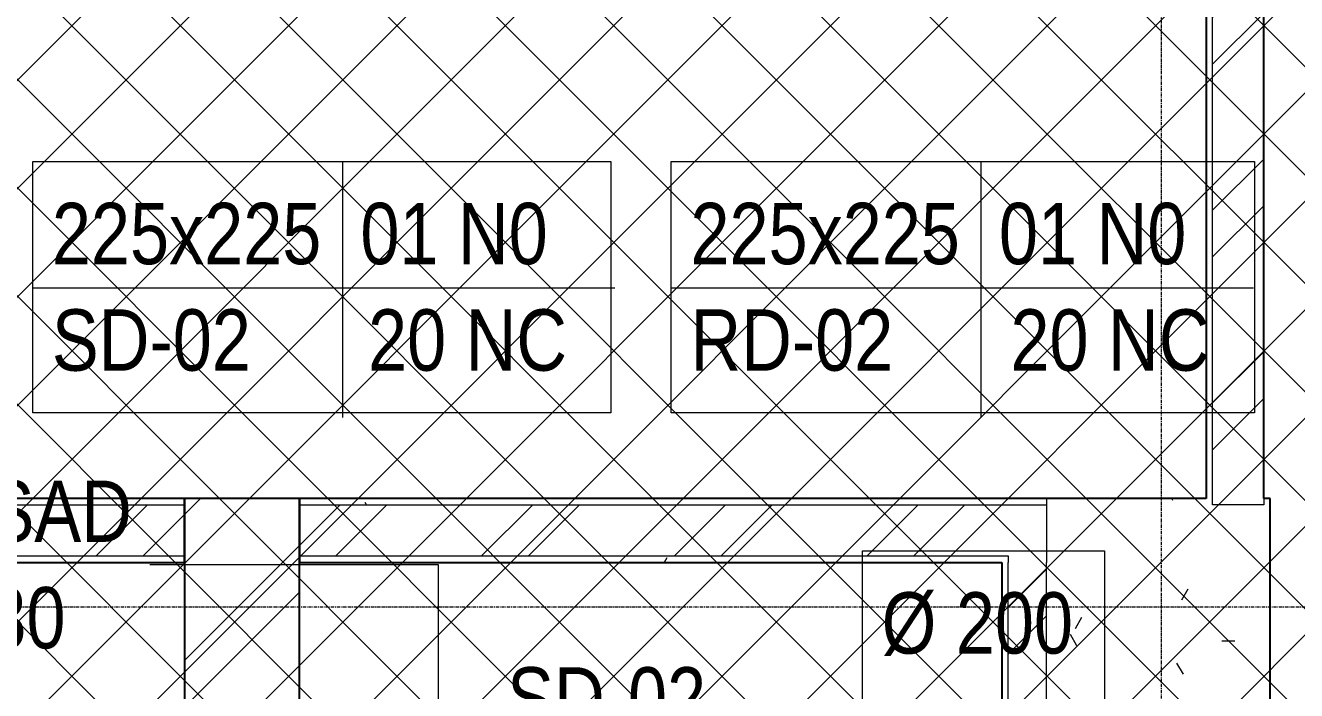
# Model space of a CAD drawing. Header units: inches. Extents: x -83664 to 20107, y -47222 to 19398.
# Drawn here: x -32420 to -27444, y -19091 to -16489 of the extents above; entities that cross this region are included whole.
import ezdxf

# ---------------------------------------------------------------- set-up
doc = ezdxf.new("R2010")
doc.units = ezdxf.units.IN
doc.header["$MEASUREMENT"] = 0
doc.linetypes.add('Grid Line', pattern=[22.225, 12.7, -3.175, 3.175, -3.175])
doc.layers.add('A-DETL', color=7, linetype='Continuous', lineweight=18, true_color=0x00a600)
for name, color, linetype, lineweight in [('A-DETL-GENF', 7, 'Continuous', 9), ('A-WALL', 7, 'Continuous', 9), ('A-WALL-PATT', 7, 'Continuous', 25), ('G-ANNO-TEXT', 7, 'Continuous', 9), ('M-HVAC-DUCT-IDEN', 7, 'Continuous', 18), ('S-GRID', 7, 'Continuous', 9)]:
    doc.layers.add(name, color=color, linetype=linetype, lineweight=lineweight)
doc.styles.add('Arial Narrow_21', font='ARIALN.TTF', dxfattribs={"height": 240})
pattern_1 = [(0, (0, 0), (1219.2, 304.8), [50.292, -864.108, 50.292, -864.108, -4876.8]), (0, (0, 0), (1219.2, 304.8), [-1828.8, 50.292, -1778.508, 50.292, -864.108, -2133.6]), (0, (0, 0), (1219.2, 304.8), [-4572, 50.292, -559.308, 50.292, -1473.708]), (120, (457.2, 152.4), (-873.56454, 903.4582), [50.292, -864.108, 50.292, -864.108, -4876.8]), (120, (457.2, 152.4), (-873.56454, 903.4582), [-1828.8, 50.292, -1778.508, 50.292, -864.108, -2133.6]), (120, (457.2, 152.4), (-873.56454, 903.4582), [-4572, 50.292, -559.308, 50.292, -1473.708]), (240, (609.6, 762), (-345.63546, -1208.2582), [50.292, -864.108, 50.292, -864.108, -4876.8]), (240, (609.6, 762), (-345.63546, -1208.2582), [-1828.8, 50.292, -1778.508, 50.292, -864.108, -2133.6]), (240, (609.6, 762), (-345.63546, -1208.2582), [-4572, 50.292, -559.308, 50.292, -1473.708])]
pattern_2 = [(45, (0, 0), (-377.1708, 377.1708), []), (45, (0, 571.5), (-377.1708, 377.1708), [])]

# ---------------------------------------------------------------- blocks, each defined once
blk = doc.blocks.new('SMBZ_Hospital Arch Model_2026_01_29_rvt-1-FIRST FLOOR AC CONDITIONING LAYOUT - PART A')
at = {"layer": 'A-WALL-PATT', "lineweight": 9, "true_color": 0xbbbbbb}
h = blk.add_hatch(dxfattribs=at)
h.set_pattern_fill('FP_13', color=9, style=0, pattern_type=2)
h.set_pattern_definition(pattern_1)
h.paths.add_polyline_path([(123659.4, 80007.7), (123684.4, 80007.7), (123684.4, 87157.7), (123659.4, 87157.7), (123659.4, 80032.7)])
h.paths.add_polyline_path([(123659.4, 87307.7), (123684.4, 87307.7), (123684.4, 88207.7), (123659.4, 88207.7), (123659.4, 87719.4)])
h = blk.add_hatch(dxfattribs=at)
h.set_pattern_fill('FP_12', color=9, style=0, pattern_type=2)
h.set_pattern_definition(pattern_2)
h.paths.add_polyline_path([(123884.4, 80007.7), (123884.4, 88207.7), (123684.4, 88207.7), (123684.4, 80007.7)])
h = blk.add_hatch(dxfattribs=at)
h.set_pattern_fill('FP_12', color=9, style=0, pattern_type=2)
h.set_pattern_definition(pattern_2)
h.paths.add_polyline_path([(119834.4, 79182.7), (119934.4, 79182.7), (119934.4, 79207.7), (120109.4, 79207.7), (120109.4, 80032.7), (119659.4, 80032.7), (119659.4, 79207.7), (119834.4, 79207.7)])
h = blk.add_hatch(dxfattribs=at)
h.set_pattern_fill('FP_13', color=9, style=0, pattern_type=2)
h.set_pattern_definition(pattern_1)
h.paths.add_polyline_path([(121838.8, 80007.7), (123034.4, 80007.7), (123034.4, 80032.7), (120109.4, 80032.7), (120109.4, 80007.7), (120256.5, 80007.7)])
h = blk.add_hatch(dxfattribs=at)
h.set_pattern_fill('FP_13', color=9, style=0, pattern_type=2)
h.set_pattern_definition(pattern_1)
h.paths.add_polyline_path([(123059.4, 79207.7), (123059.4, 80032.7), (123034.4, 80032.7), (123034.4, 79207.7)])
h = blk.add_hatch(dxfattribs=at)
h.set_pattern_fill('FP_13', color=9, style=0, pattern_type=2)
h.set_pattern_definition(pattern_1)
h.paths.add_polyline_path([(123421.1, 79182.7), (123509.4, 79182.7), (123509.4, 79207.7), (123884.4, 79207.7), (123884.4, 79182.7), (123909.4, 79182.7), (123909.4, 80032.7), (123884.4, 80032.7), (123884.4, 80007.7), (123659.4, 80007.7), (123659.4, 80032.7), (123059.4, 80032.7), (123059.4, 79207.7), (123084.4, 79207.7), (123084.4, 79182.7)])
h = blk.add_hatch(dxfattribs=at)
h.set_pattern_fill('FP_12', color=9, style=0, pattern_type=2)
h.set_pattern_definition(pattern_2)
h.paths.add_polyline_path([(118674.2, 79807.7), (119659.4, 79807.7), (119659.4, 80007.7), (117934.4, 80007.7), (117934.4, 79807.7), (117959.4, 79807.7)])
h = blk.add_hatch(dxfattribs=at)
h.set_pattern_fill('FP_12', color=9, style=0, pattern_type=2)
h.set_pattern_definition(pattern_2)
h.paths.add_polyline_path([(123034.4, 79807.7), (123034.4, 80007.7), (120109.4, 80007.7), (120109.4, 79807.7), (122884.4, 79807.7)])
h = blk.add_hatch(dxfattribs=at)
h.set_pattern_fill('FP_13', color=9, style=0, pattern_type=2)
h.set_pattern_definition(pattern_1)
h.paths.add_polyline_path([(122884.4, 79782.7), (122884.4, 79807.7), (120109.4, 79807.7), (120109.4, 79782.7), (122859.4, 79782.7)])
h = blk.add_hatch(dxfattribs=at)
h.set_pattern_fill('FP_12', color=9, style=0, pattern_type=2)
h.set_pattern_definition(pattern_2)
h.paths.add_polyline_path([(122884.4, 79207.7), (123034.4, 79207.7), (123034.4, 79807.7), (122884.4, 79807.7), (122884.4, 79529.3)])
at = {"layer": 'A-WALL', "color": 9, "lineweight": 25, "true_color": 0xbbbbbb}
for p, q in [((123884.4, 80032.7), (123884.4, 88182.7)), ((123659.4, 87132.7), (123659.4, 80032.7)), ((119659.4, 80032.7), (117959.4, 80032.7)), ((120109.4, 80032.7), (119659.4, 80032.7)), ((119659.4, 80032.7), (119659.4, 79207.7)), ((119659.4, 79782.7), (119659.4, 80032.7)), ((120109.4, 79207.7), (120109.4, 80032.7)), ((123034.4, 80032.7), (120109.4, 80032.7)), ((120109.4, 80032.7), (120109.4, 79782.7)), ((123059.4, 80032.7), (123034.4, 80032.7)), ((123659.4, 80032.7), (123059.4, 80032.7)), ((123909.4, 80032.7), (123884.4, 80032.7)), ((123909.4, 79182.7), (123909.4, 80032.7)), ((117959.4, 79782.7), (119659.4, 79782.7)), ((120109.4, 79782.7), (122859.4, 79782.7)), ((122859.4, 79782.7), (122859.4, 79207.7))]:
    blk.add_line(p, q, dxfattribs=at)
at = {"layer": 'A-WALL', "color": 9, "true_color": 0xbbbbbb}
for p, q in [((123884.4, 80032.7), (123884.4, 88182.7)), ((123684.4, 80007.7), (123684.4, 87157.7)), ((123659.4, 87132.7), (123659.4, 80032.7)), ((119659.4, 80032.7), (117959.4, 80032.7)), ((119659.4, 80032.7), (120109.4, 80032.7)), ((119659.4, 79207.7), (119659.4, 80032.7)), ((119659.4, 80032.7), (119659.4, 79782.7)), ((120109.4, 80032.7), (120109.4, 79207.7)), ((123059.4, 80032.7), (120109.4, 80032.7)), ((120109.4, 79782.7), (120109.4, 80032.7)), ((123034.4, 80032.7), (123034.4, 80007.7)), ((123059.4, 80032.7), (123659.4, 80032.7)), ((123884.4, 80032.7), (123884.4, 80007.7)), ((123884.4, 80032.7), (123909.4, 80032.7)), ((123909.4, 80032.7), (123909.4, 79182.7)), ((117959.4, 80007.7), (119659.4, 80007.7)), ((120109.4, 80007.7), (123034.4, 80007.7)), ((123034.4, 80007.7), (123034.4, 79807.7)), ((123884.4, 80007.7), (123684.4, 80007.7)), ((117959.4, 79807.7), (119659.4, 79807.7)), ((117959.4, 79782.7), (119659.4, 79782.7)), ((120109.4, 79807.7), (122884.4, 79807.7)), ((120109.4, 79782.7), (122859.4, 79782.7)), ((122859.4, 79782.7), (122859.4, 79207.7)), ((122884.4, 79807.7), (122884.4, 79782.7)), ((122884.4, 79207.7), (122884.4, 79782.7)), ((123034.4, 79807.7), (123034.4, 79782.7)), ((123034.4, 79207.7), (123034.4, 79782.7))]:
    blk.add_line(p, q, dxfattribs=at)

msp = doc.modelspace()

# ---------------------------------------------------------------- hatches: boundary and pattern name
at = {"layer": 'A-DETL-GENF', "true_color": 0xff0000}
h = msp.add_hatch(dxfattribs=at)
h.set_pattern_fill('FP_59', color=1, style=0, pattern_type=2)
h.set_pattern_definition([(45, (-151456.65, -98372.2), (-212.13203, 212.13203), []), (135, (-151456.65, -98372.2), (-212.13203, -212.13203), [])])
h.paths.add_polyline_path([(-62993, -37189.5), (-27297.3, -37189.5), (-27297.3, -98.4), (-62993, -98.4), (-62993, -33333)])

# ---------------------------------------------------------------- linework, layer by layer
at = {"layer": 'A-DETL', "color": 7, "lineweight": 9}
for p, q in [((-31179.4, -17023.3), (-31179.4, -18023.3)), ((-28679.4, -17023.3), (-28679.4, -18023.3)), ((-32392.3, -17515.4), (-30112.3, -17515.4)), ((-29892.3, -17515.4), (-27612.3, -17515.4))]:
    msp.add_line(p, q, dxfattribs=at)
at = {"layer": 'G-ANNO-TEXT', "flags": 128}
for points in [[(-32391.5, -17020.4), (-30128, -17020.4), (-30128, -18004.4), (-32391.5, -18004.4)], [(-29891.5, -17020.4), (-27608.5, -17020.4), (-27608.5, -18004.4), (-29891.5, -18004.4)], [(-29142.9, -18544.3), (-28195.7, -18544.3), (-28195.7, -19528.3), (-29142.9, -19528.3)]]:
    msp.add_lwpolyline(points, close=True, dxfattribs=at)
at = {"layer": 'M-HVAC-DUCT-IDEN', "lineweight": 9}
for p, q in [((-30802.4, -18599), (-31932.8, -18599)), ((-30802.4, -19975.1), (-30802.4, -18599))]:
    msp.add_line(p, q, dxfattribs=at)
at = {"layer": 'S-GRID', "color": 254, "linetype": 'Grid Line', "true_color": 0xdcdcdc}
for p, q in [((-27972.3, -44103.7), (-27972.3, 15149.1)), ((20106.7, -18764.5), (-81517, -18764.5))]:
    msp.add_line(p, q, dxfattribs=at)

# ---------------------------------------------------------------- block references
at = {"lineweight": 5}
msp.add_blockref('SMBZ_Hospital Arch Model_2026_01_29_rvt-1-FIRST FLOOR AC CONDITIONING LAYOUT - PART A', (-151456.7, -98372.2), dxfattribs=at)

# ---------------------------------------------------------------- texts
at = {"layer": 'G-ANNO-TEXT', "char_height": 240, "attachment_point": 1, "style": 'Arial Narrow_21'}
for s, insert, width in [('225x225  01 N0', (-32316.5, -17182.8), 2441.138), ('225x225  01 N0', (-29816.5, -17182.8), 2441.138), ('SD-02      20 NC', (-32316.5, -17599.5), 2549.366), ('RD-02      20 NC', (-29816.5, -17599.5), 2573.417), ('Ø 200', (-29067.9, -18706.7), 937.974), ('SD-02', (-30534.2, -18999.9), 986.076)]:
    msp.add_mtext(s, dxfattribs=dict(at, insert=insert, width=width))
at = {"layer": 'M-HVAC-DUCT-IDEN', "lineweight": 9, "char_height": 240, "attachment_point": 1, "style": 'Arial Narrow_21'}
for s, insert, width in [('250x200 SAD', (-33699.8, -18269.4), 2128.48), ('BOD : 3230', (-33699.8, -18686.2), 1803.797)]:
    msp.add_mtext(s, dxfattribs=dict(at, insert=insert, width=width))

doc.saveas('drawing.dxf')
